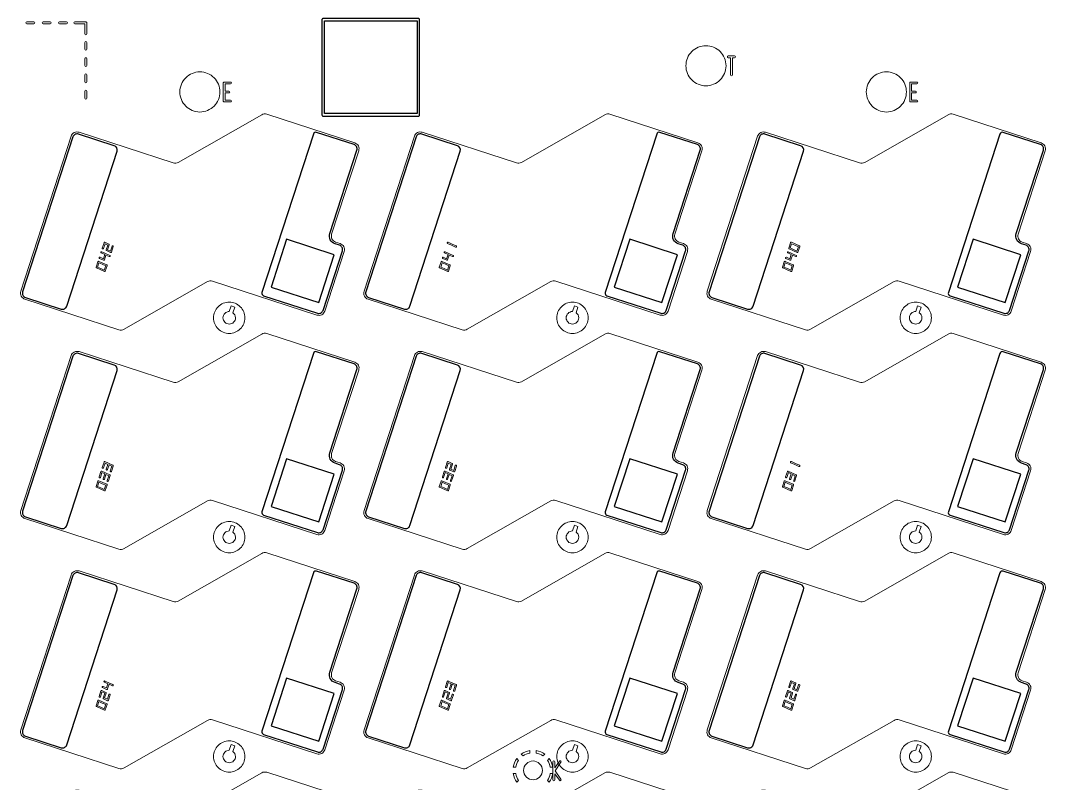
# Model space of a CAD drawing. Extents: x 2864 to 3941, y 2420 to 3182.
# Drawn here: x 3597.3 to 3679.1, y 2706.9 to 2767.8 of the extents above; entities that cross this region are included whole.
import ezdxf

# ---------------------------------------------------------------- set-up
doc = ezdxf.new("R2010")
doc.units = 0
doc.layers.get('0').update_dxf_attribs({"lineweight": 0})
for name, color, linetype in [('barcode', 1, 'Continuous'), ('susa-b', 2, 'Continuous'), ('susb-b', 3, 'Continuous'), ('二维码', 11, 'Continuous')]:
    doc.layers.add(name, color=color, linetype=linetype)

msp = doc.modelspace()

# ---------------------------------------------------------------- linework, layer by layer
for p, q in [((3637.952, 2709.321), (3637.952, 2709.524)), ((3637.051, 2708.741), (3636.907, 2708.884)), ((3636.907, 2707.003), (3637.051, 2707.146))]:
    msp.add_line(p, q)
at = {"linetype": 'Continuous'}
for points in [[(3598.353, 2767.502, 1), (3598.353, 2767.653), (3597.803, 2767.653, 1), (3597.803, 2767.502)], [(3599.653, 2767.502, 1), (3599.653, 2767.653), (3599.103, 2767.653, 1), (3599.103, 2767.502)], [(3600.953, 2767.502, 1), (3600.953, 2767.653), (3600.403, 2767.653, 1), (3600.403, 2767.502)], [(3602.578, 2766.703), (3602.578, 2767.577, 0.414239), (3602.503, 2767.653), (3601.628, 2767.653, 1), (3601.628, 2767.502), (3602.427, 2767.502), (3602.427, 2766.703, 1)], [(3629.154, 2760.238), (3629.154, 2767.838, 0.414228), (3629.054, 2767.938), (3621.454, 2767.938, 0.414228), (3621.354, 2767.838), (3621.354, 2760.238, 0.414228), (3621.454, 2760.138), (3629.054, 2760.138, 0.414228)], [(3602.578, 2765.478), (3602.578, 2766.028, 1), (3602.427, 2766.028), (3602.427, 2765.478, 1)], [(3653.61, 2764.161, 0.414214), (3652.01, 2765.761, 0.414214), (3650.41, 2764.161, 0.414214), (3652.01, 2762.561, 0.414214)], [(3654.288, 2764.801, 1), (3654.288, 2764.951), (3654.04, 2764.951), (3653.792, 2764.951, 1), (3653.792, 2764.801), (3653.965, 2764.801), (3653.965, 2763.436, 1), (3654.115, 2763.436), (3654.115, 2764.801)], [(3602.578, 2764.178), (3602.578, 2764.728, 1), (3602.427, 2764.728), (3602.427, 2764.178, 1)], [(3602.578, 2762.878), (3602.578, 2763.428, 1), (3602.427, 2763.428), (3602.427, 2762.878, 1)], [(3613.21, 2762.07, 0.414215), (3611.61, 2763.67, 0.414215), (3610.01, 2762.07, 0.414215), (3611.61, 2760.47, 0.414215)], [(3668.01, 2762.07, 0.414215), (3666.41, 2763.67, 0.414215), (3664.81, 2762.07, 0.414215), (3666.41, 2760.47, 0.414215)], [(3602.578, 2761.578), (3602.578, 2762.128, 1), (3602.427, 2762.128), (3602.427, 2761.578, 1)], [(3624.29, 2757.38, 0.41422), (3623.968, 2758.01), (3616.948, 2760.292, 0.211093), (3616.546, 2760.25), (3609.879, 2756.451, -0.211093), (3609.477, 2756.41), (3601.961, 2758.852, 0.41422), (3601.331, 2758.531), (3597.314, 2746.168, 0.414215), (3597.635, 2745.538), (3605.151, 2743.095, 0.211093), (3605.553, 2743.137), (3612.22, 2746.936, -0.211091), (3612.622, 2746.977), (3620.951, 2744.27, 0.414218), (3621.581, 2744.591), (3623.126, 2749.347, 0.414217), (3622.805, 2749.977), (3622.447, 2750.093, -0.414216), (3622.126, 2750.723)], [(3651.69, 2757.38, 0.41422), (3651.368, 2758.01), (3644.348, 2760.292, 0.211093), (3643.946, 2760.25), (3637.279, 2756.451, -0.211093), (3636.877, 2756.41), (3629.361, 2758.852, 0.41422), (3628.731, 2758.531), (3624.714, 2746.168, 0.414215), (3625.035, 2745.538), (3632.551, 2743.095, 0.211093), (3632.953, 2743.137), (3639.62, 2746.936, -0.211091), (3640.022, 2746.977), (3648.351, 2744.27, 0.414218), (3648.981, 2744.591), (3650.526, 2749.347, 0.414217), (3650.205, 2749.977), (3649.847, 2750.093, -0.414216), (3649.526, 2750.723)], [(3679.09, 2757.38, 0.41422), (3678.768, 2758.01), (3671.748, 2760.292, 0.211093), (3671.346, 2760.25), (3664.679, 2756.451, -0.211093), (3664.277, 2756.41), (3656.761, 2758.852, 0.41422), (3656.131, 2758.531), (3652.114, 2746.168, 0.414215), (3652.435, 2745.538), (3659.951, 2743.095, 0.211093), (3660.353, 2743.137), (3667.02, 2746.936, -0.211091), (3667.422, 2746.977), (3675.751, 2744.27, 0.414218), (3676.381, 2744.591), (3677.926, 2749.347, 0.414217), (3677.605, 2749.977), (3677.247, 2750.093, -0.414216), (3676.926, 2750.723)], [(3604.419, 2749.027), (3603.777, 2749.313, 1), (3603.737, 2749.222), (3604.017, 2749.097), (3603.907, 2748.761), (3603.637, 2748.881, 1), (3603.596, 2748.79), (3603.917, 2748.647, 0.447551), (3603.985, 2748.677), (3604.108, 2749.056), (3604.379, 2748.935, 1)], [(3604.694, 2749.727, 1), (3604.599, 2749.757), (3604.475, 2749.378), (3604.246, 2749.481), (3604.373, 2749.87, 0.385532), (3604.346, 2749.931), (3604.025, 2750.074, 0.447551), (3603.957, 2750.044), (3603.816, 2749.612, 1), (3603.911, 2749.581), (3604.035, 2749.96), (3604.264, 2749.858), (3604.137, 2749.469, 0.385532), (3604.165, 2749.408), (3604.485, 2749.264, 0.447551), (3604.554, 2749.295)], [(3631.819, 2749.027), (3631.177, 2749.313, 1), (3631.137, 2749.222), (3631.417, 2749.097), (3631.307, 2748.761), (3631.037, 2748.881, 1), (3630.996, 2748.79), (3631.317, 2748.647, 0.447551), (3631.385, 2748.677), (3631.508, 2749.056), (3631.779, 2748.935, 1)], [(3632.067, 2749.788), (3631.746, 2749.931), (3631.425, 2750.074, 1), (3631.384, 2749.983), (3631.705, 2749.84), (3632.026, 2749.696, 1)], [(3659.219, 2749.027), (3658.577, 2749.313, 1), (3658.537, 2749.222), (3658.817, 2749.097), (3658.707, 2748.761), (3658.437, 2748.881, 1), (3658.396, 2748.79), (3658.717, 2748.647, 0.447551), (3658.785, 2748.677), (3658.908, 2749.056), (3659.179, 2748.935, 1)], [(3659.494, 2749.726, 0.385532), (3659.467, 2749.788), (3658.825, 2750.074, 0.447551), (3658.757, 2750.044), (3658.616, 2749.612, 0.385532), (3658.644, 2749.551), (3659.285, 2749.264, 0.447551), (3659.354, 2749.295)], [(3604.199, 2748.205, 0.385532), (3604.172, 2748.266), (3603.53, 2748.553, 0.447551), (3603.462, 2748.522), (3603.322, 2748.091, 0.385532), (3603.349, 2748.029), (3603.991, 2747.743, 0.447551), (3604.059, 2747.773)], [(3631.599, 2748.205, 0.385532), (3631.572, 2748.266), (3630.93, 2748.553, 0.447551), (3630.862, 2748.522), (3630.722, 2748.091, 0.385532), (3630.749, 2748.029), (3631.391, 2747.743, 0.447551), (3631.459, 2747.773)], [(3658.999, 2748.205, 0.385532), (3658.972, 2748.266), (3658.33, 2748.553, 0.447551), (3658.262, 2748.522), (3658.122, 2748.091, 0.385532), (3658.149, 2748.029), (3658.791, 2747.743, 0.447551), (3658.859, 2747.773)], [(3615.202, 2744.051, 0.414215), (3613.952, 2745.301, 0.414215), (3612.702, 2744.051, 0.414215), (3613.952, 2742.801, 0.414215)], [(3642.602, 2744.051, 0.414215), (3641.352, 2745.301, 0.414215), (3640.102, 2744.051, 0.414215), (3641.352, 2742.801, 0.414215)], [(3670.002, 2744.051, 0.414215), (3668.752, 2745.301, 0.414215), (3667.502, 2744.051, 0.414215), (3668.752, 2742.801, 0.414215)], [(3614.452, 2744.051, -0.414217), (3613.952, 2743.551, -0.414217), (3613.452, 2744.051, -0.414217), (3613.952, 2744.551, -0.002897), (3613.957, 2744.551), (3614.103, 2745.002), (3614.388, 2744.909), (3614.242, 2744.458, -0.242589)], [(3641.852, 2744.051, -0.414217), (3641.352, 2743.551, -0.414217), (3640.852, 2744.051, -0.414217), (3641.352, 2744.551, -0.002897), (3641.357, 2744.551), (3641.503, 2745.002), (3641.788, 2744.909), (3641.642, 2744.458, -0.242589)], [(3669.252, 2744.051, -0.414217), (3668.752, 2743.551, -0.414217), (3668.252, 2744.051, -0.414217), (3668.752, 2744.551, -0.002897), (3668.757, 2744.551), (3668.903, 2745.002), (3669.188, 2744.909), (3669.042, 2744.458, -0.242589)], [(3624.29, 2739.88, 0.41422), (3623.968, 2740.51), (3616.948, 2742.792, 0.211093), (3616.546, 2742.75), (3609.879, 2738.951, -0.211093), (3609.477, 2738.91), (3601.961, 2741.352, 0.41422), (3601.331, 2741.031), (3597.314, 2728.668, 0.414215), (3597.635, 2728.038), (3605.151, 2725.595, 0.211093), (3605.553, 2725.637), (3612.22, 2729.436, -0.211091), (3612.622, 2729.477), (3620.951, 2726.77, 0.414218), (3621.581, 2727.091), (3623.126, 2731.847, 0.414217), (3622.805, 2732.477), (3622.447, 2732.593, -0.414216), (3622.126, 2733.223)], [(3651.69, 2739.88, 0.41422), (3651.368, 2740.51), (3644.348, 2742.792, 0.211093), (3643.946, 2742.75), (3637.279, 2738.951, -0.211093), (3636.877, 2738.91), (3629.361, 2741.352, 0.41422), (3628.731, 2741.031), (3624.714, 2728.668, 0.414215), (3625.035, 2728.038), (3632.551, 2725.595, 0.211093), (3632.953, 2725.637), (3639.62, 2729.436, -0.211091), (3640.022, 2729.477), (3648.351, 2726.77, 0.414218), (3648.981, 2727.091), (3650.526, 2731.847, 0.414217), (3650.205, 2732.477), (3649.847, 2732.593, -0.414216), (3649.526, 2733.223)], [(3679.09, 2739.88, 0.41422), (3678.768, 2740.51), (3671.748, 2742.792, 0.211093), (3671.346, 2742.75), (3664.679, 2738.951, -0.211093), (3664.277, 2738.91), (3656.761, 2741.352, 0.41422), (3656.131, 2741.031), (3652.114, 2728.668, 0.414215), (3652.435, 2728.038), (3659.951, 2725.595, 0.211093), (3660.353, 2725.637), (3667.02, 2729.436, -0.211091), (3667.422, 2729.477), (3675.751, 2726.77, 0.414218), (3676.381, 2727.091), (3677.926, 2731.847, 0.414217), (3677.605, 2732.477), (3677.247, 2732.593, -0.414216), (3676.926, 2733.223)], [(3604.694, 2732.226, 0.385532), (3604.667, 2732.288), (3604.025, 2732.574, 0.447551), (3603.957, 2732.544), (3603.816, 2732.112, 1), (3603.911, 2732.081), (3604.035, 2732.46), (3604.264, 2732.358), (3604.137, 2731.969, 1), (3604.232, 2731.938), (3604.356, 2732.317), (3604.585, 2732.215), (3604.458, 2731.825, 1), (3604.553, 2731.794)], [(3632.094, 2732.227, 1), (3631.999, 2732.257), (3631.875, 2731.878), (3631.646, 2731.981), (3631.773, 2732.37, 0.385532), (3631.746, 2732.431), (3631.425, 2732.574, 0.447551), (3631.357, 2732.544), (3631.216, 2732.112, 1), (3631.311, 2732.081), (3631.435, 2732.46), (3631.664, 2732.358), (3631.537, 2731.969, 0.385532), (3631.565, 2731.908), (3631.885, 2731.764, 0.447551), (3631.954, 2731.795)], [(3659.467, 2732.288), (3659.146, 2732.431), (3658.825, 2732.574, 1), (3658.784, 2732.483), (3659.105, 2732.34), (3659.426, 2732.196, 1)], [(3604.446, 2731.465, 0.385532), (3604.419, 2731.527), (3603.777, 2731.813, 0.447551), (3603.709, 2731.783), (3603.569, 2731.351, 1), (3603.664, 2731.32), (3603.787, 2731.699), (3604.017, 2731.597), (3603.89, 2731.208, 1), (3603.985, 2731.177), (3604.108, 2731.556), (3604.338, 2731.454), (3604.211, 2731.065, 1), (3604.306, 2731.034)], [(3631.846, 2731.465, 0.385532), (3631.819, 2731.527), (3631.177, 2731.813, 0.447551), (3631.109, 2731.783), (3630.969, 2731.351, 1), (3631.064, 2731.32), (3631.187, 2731.699), (3631.417, 2731.597), (3631.29, 2731.208, 1), (3631.385, 2731.177), (3631.508, 2731.556), (3631.738, 2731.454), (3631.611, 2731.065, 1), (3631.706, 2731.034)], [(3659.246, 2731.465, 0.385532), (3659.219, 2731.527), (3658.577, 2731.813, 0.447551), (3658.509, 2731.783), (3658.369, 2731.351, 1), (3658.464, 2731.32), (3658.587, 2731.699), (3658.817, 2731.597), (3658.69, 2731.208, 1), (3658.785, 2731.177), (3658.908, 2731.556), (3659.138, 2731.454), (3659.011, 2731.065, 1), (3659.106, 2731.034)], [(3604.199, 2730.705, 0.385532), (3604.172, 2730.766), (3603.53, 2731.053, 0.447551), (3603.462, 2731.022), (3603.322, 2730.591, 0.385532), (3603.349, 2730.529), (3603.991, 2730.243, 0.447551), (3604.059, 2730.273)], [(3631.599, 2730.705, 0.385532), (3631.572, 2730.766), (3630.93, 2731.053, 0.447551), (3630.862, 2731.022), (3630.722, 2730.591, 0.385532), (3630.749, 2730.529), (3631.391, 2730.243, 0.447551), (3631.459, 2730.273)], [(3658.999, 2730.705, 0.385532), (3658.972, 2730.766), (3658.33, 2731.053, 0.447551), (3658.262, 2731.022), (3658.122, 2730.591, 0.385532), (3658.149, 2730.529), (3658.791, 2730.243, 0.447551), (3658.859, 2730.273)], [(3615.202, 2726.551, 0.414215), (3613.952, 2727.801, 0.414215), (3612.702, 2726.551, 0.414215), (3613.952, 2725.301, 0.414215)], [(3614.452, 2726.551, -0.414217), (3613.952, 2726.051, -0.414217), (3613.452, 2726.551, -0.414217), (3613.952, 2727.051, -0.002897), (3613.957, 2727.051), (3614.103, 2727.502), (3614.388, 2727.409), (3614.242, 2726.958, -0.242589)], [(3642.602, 2726.551, 0.414215), (3641.352, 2727.801, 0.414215), (3640.102, 2726.551, 0.414215), (3641.352, 2725.301, 0.414215)], [(3641.852, 2726.551, -0.414217), (3641.352, 2726.051, -0.414217), (3640.852, 2726.551, -0.414217), (3641.352, 2727.051, -0.002897), (3641.357, 2727.051), (3641.503, 2727.502), (3641.788, 2727.409), (3641.642, 2726.958, -0.242589)], [(3670.002, 2726.551, 0.414215), (3668.752, 2727.801, 0.414215), (3667.502, 2726.551, 0.414215), (3668.752, 2725.301, 0.414215)], [(3669.252, 2726.551, -0.414217), (3668.752, 2726.051, -0.414217), (3668.252, 2726.551, -0.414217), (3668.752, 2727.051, -0.002897), (3668.757, 2727.051), (3668.903, 2727.502), (3669.188, 2727.409), (3669.042, 2726.958, -0.242589)], [(3624.29, 2722.38, 0.41422), (3623.968, 2723.01), (3616.948, 2725.292, 0.211093), (3616.546, 2725.25), (3609.879, 2721.451, -0.211093), (3609.477, 2721.41), (3601.961, 2723.852, 0.41422), (3601.331, 2723.531), (3597.314, 2711.168, 0.414215), (3597.635, 2710.538), (3605.151, 2708.095, 0.211093), (3605.553, 2708.137), (3612.22, 2711.936, -0.211091), (3612.622, 2711.977), (3620.951, 2709.27, 0.414218), (3621.581, 2709.591), (3623.126, 2714.347, 0.414217), (3622.805, 2714.977), (3622.447, 2715.093, -0.414216), (3622.126, 2715.723)], [(3651.69, 2722.38, 0.41422), (3651.368, 2723.01), (3644.348, 2725.292, 0.211093), (3643.946, 2725.25), (3637.279, 2721.451, -0.211093), (3636.877, 2721.41), (3629.361, 2723.852, 0.41422), (3628.731, 2723.531), (3624.714, 2711.168, 0.414215), (3625.035, 2710.538), (3632.551, 2708.095, 0.211093), (3632.953, 2708.137), (3639.62, 2711.936, -0.211091), (3640.022, 2711.977), (3648.351, 2709.27, 0.414218), (3648.981, 2709.591), (3650.526, 2714.347, 0.414217), (3650.205, 2714.977), (3649.847, 2715.093, -0.414216), (3649.526, 2715.723)], [(3679.09, 2722.38, 0.41422), (3678.768, 2723.01), (3671.748, 2725.292, 0.211093), (3671.346, 2725.25), (3664.679, 2721.451, -0.211093), (3664.277, 2721.41), (3656.761, 2723.852, 0.41422), (3656.131, 2723.531), (3652.114, 2711.168, 0.414215), (3652.435, 2710.538), (3659.951, 2708.095, 0.211093), (3660.353, 2708.137), (3667.02, 2711.936, -0.211091), (3667.422, 2711.977), (3675.751, 2709.27, 0.414218), (3676.381, 2709.591), (3677.926, 2714.347, 0.414217), (3677.605, 2714.977), (3677.247, 2715.093, -0.414216), (3676.926, 2715.723)], [(3604.667, 2714.788), (3604.025, 2715.074, 1), (3603.984, 2714.983), (3604.264, 2714.858), (3604.155, 2714.522), (3603.884, 2714.642, 1), (3603.844, 2714.551), (3604.165, 2714.408, 0.447551), (3604.233, 2714.438), (3604.356, 2714.817), (3604.626, 2714.696, 1)], [(3632.094, 2714.726, 0.385532), (3632.067, 2714.788), (3631.425, 2715.074, 0.447551), (3631.357, 2715.044), (3631.216, 2714.612, 1), (3631.311, 2714.581), (3631.435, 2714.96), (3631.664, 2714.858), (3631.537, 2714.469, 1), (3631.632, 2714.438), (3631.756, 2714.817), (3631.985, 2714.715), (3631.858, 2714.325, 1), (3631.953, 2714.294)], [(3659.494, 2714.727, 1), (3659.399, 2714.757), (3659.275, 2714.378), (3659.046, 2714.481), (3659.173, 2714.87, 0.385532), (3659.146, 2714.931), (3658.825, 2715.074, 0.447551), (3658.757, 2715.044), (3658.616, 2714.612, 1), (3658.711, 2714.581), (3658.835, 2714.96), (3659.064, 2714.858), (3658.937, 2714.469, 0.385532), (3658.965, 2714.408), (3659.285, 2714.264, 0.447551), (3659.354, 2714.295)], [(3604.447, 2713.966, 1), (3604.351, 2713.997), (3604.228, 2713.617), (3603.999, 2713.72), (3604.126, 2714.109, 0.385532), (3604.098, 2714.17), (3603.777, 2714.313, 0.447551), (3603.709, 2714.283), (3603.569, 2713.851, 1), (3603.664, 2713.82), (3603.787, 2714.199), (3604.017, 2714.097), (3603.89, 2713.708, 0.385532), (3603.917, 2713.647), (3604.238, 2713.503, 0.447551), (3604.306, 2713.534)], [(3631.847, 2713.966, 1), (3631.751, 2713.997), (3631.628, 2713.617), (3631.399, 2713.72), (3631.526, 2714.109, 0.385532), (3631.498, 2714.17), (3631.177, 2714.313, 0.447551), (3631.109, 2714.283), (3630.969, 2713.851, 1), (3631.064, 2713.82), (3631.187, 2714.199), (3631.417, 2714.097), (3631.29, 2713.708, 0.385532), (3631.317, 2713.647), (3631.638, 2713.503, 0.447551), (3631.706, 2713.534)], [(3659.247, 2713.966, 1), (3659.151, 2713.997), (3659.028, 2713.617), (3658.799, 2713.72), (3658.926, 2714.109, 0.385532), (3658.898, 2714.17), (3658.577, 2714.313, 0.447551), (3658.509, 2714.283), (3658.369, 2713.851, 1), (3658.464, 2713.82), (3658.587, 2714.199), (3658.817, 2714.097), (3658.69, 2713.708, 0.385532), (3658.717, 2713.647), (3659.038, 2713.503, 0.447551), (3659.106, 2713.534)], [(3604.199, 2713.205, 0.385532), (3604.172, 2713.266), (3603.53, 2713.553, 0.447551), (3603.462, 2713.522), (3603.322, 2713.091, 0.385532), (3603.349, 2713.029), (3603.991, 2712.743, 0.447551), (3604.059, 2712.773)], [(3631.599, 2713.205, 0.385532), (3631.572, 2713.266), (3630.93, 2713.553, 0.447551), (3630.862, 2713.522), (3630.722, 2713.091, 0.385532), (3630.749, 2713.029), (3631.391, 2712.743, 0.447551), (3631.459, 2712.773)], [(3658.999, 2713.205, 0.385532), (3658.972, 2713.266), (3658.33, 2713.553, 0.447551), (3658.262, 2713.522), (3658.122, 2713.091, 0.385532), (3658.149, 2713.029), (3658.791, 2712.743, 0.447551), (3658.859, 2712.773)], [(3615.202, 2709.051, 0.414215), (3613.952, 2710.301, 0.414215), (3612.702, 2709.051, 0.414215), (3613.952, 2707.801, 0.414215)], [(3642.602, 2709.051, 0.414215), (3641.352, 2710.301, 0.414215), (3640.102, 2709.051, 0.414215), (3641.352, 2707.801, 0.414215)], [(3670.002, 2709.051, 0.414215), (3668.752, 2710.301, 0.414215), (3667.502, 2709.051, 0.414215), (3668.752, 2707.801, 0.414215)], [(3614.452, 2709.051, -0.414217), (3613.952, 2708.551, -0.414217), (3613.452, 2709.051, -0.414217), (3613.952, 2709.551, -0.002897), (3613.957, 2709.551), (3614.103, 2710.002), (3614.388, 2709.909), (3614.242, 2709.458, -0.242589)], [(3641.852, 2709.051, -0.414217), (3641.352, 2708.551, -0.414217), (3640.852, 2709.051, -0.414217), (3641.352, 2709.551, -0.002897), (3641.357, 2709.551), (3641.503, 2710.002), (3641.788, 2709.909), (3641.642, 2709.458, -0.242589)], [(3669.252, 2709.051, -0.414217), (3668.752, 2708.551, -0.414217), (3668.252, 2709.051, -0.414217), (3668.752, 2709.551, -0.002897), (3668.757, 2709.551), (3668.903, 2710.002), (3669.188, 2709.909), (3669.042, 2709.458, -0.242589)], [(3638.952, 2707.943, 0.414216), (3638.202, 2708.693, 0.414216), (3637.452, 2707.943, 0.414216), (3638.202, 2707.193, 0.414216)], [(3624.29, 2704.88, 0.41422), (3623.968, 2705.51), (3616.948, 2707.792, 0.211093), (3616.546, 2707.75), (3609.879, 2703.951, -0.211093), (3609.477, 2703.91), (3601.961, 2706.352, 0.41422), (3601.331, 2706.031), (3597.314, 2693.668, 0.414215), (3597.635, 2693.038), (3605.151, 2690.595, 0.211093), (3605.553, 2690.637), (3612.22, 2694.436, -0.211091), (3612.622, 2694.477), (3620.951, 2691.77, 0.414218), (3621.581, 2692.091), (3623.126, 2696.847, 0.414217), (3622.805, 2697.477), (3622.447, 2697.593, -0.414216), (3622.126, 2698.223)], [(3651.69, 2704.88, 0.41422), (3651.368, 2705.51), (3644.348, 2707.792, 0.211093), (3643.946, 2707.75), (3637.279, 2703.951, -0.211093), (3636.877, 2703.91), (3629.361, 2706.352, 0.41422), (3628.731, 2706.031), (3624.714, 2693.668, 0.414215), (3625.035, 2693.038), (3632.551, 2690.595, 0.211093), (3632.953, 2690.637), (3639.62, 2694.436, -0.211091), (3640.022, 2694.477), (3648.351, 2691.77, 0.414218), (3648.981, 2692.091), (3650.526, 2696.847, 0.414217), (3650.205, 2697.477), (3649.847, 2697.593, -0.414216), (3649.526, 2698.223)], [(3679.09, 2704.88, 0.41422), (3678.768, 2705.51), (3671.748, 2707.792, 0.211093), (3671.346, 2707.75), (3664.679, 2703.951, -0.211093), (3664.277, 2703.91), (3656.761, 2706.352, 0.41422), (3656.131, 2706.031), (3652.114, 2693.668, 0.414215), (3652.435, 2693.038), (3659.951, 2690.595, 0.211093), (3660.353, 2690.637), (3667.02, 2694.436, -0.211091), (3667.422, 2694.477), (3675.751, 2691.77, 0.414218), (3676.381, 2692.091), (3677.926, 2696.847, 0.414217), (3677.605, 2697.477), (3677.247, 2697.593, -0.414216), (3676.926, 2698.223)]]:
    msp.add_lwpolyline(points, format="xyb", close=True, dxfattribs=at)
for points in [[(3628.954, 2760.338), (3621.554, 2760.338), (3621.554, 2767.738), (3628.954, 2767.738)], [(3659.385, 2749.715), (3659.275, 2749.378), (3659.005, 2749.499), (3658.725, 2749.624), (3658.835, 2749.96), (3659.105, 2749.84)], [(3604.09, 2748.193), (3603.981, 2747.857), (3603.711, 2747.977), (3603.431, 2748.102), (3603.54, 2748.439), (3603.81, 2748.318)], [(3631.49, 2748.193), (3631.381, 2747.857), (3631.111, 2747.977), (3630.831, 2748.102), (3630.94, 2748.439), (3631.21, 2748.318)], [(3658.89, 2748.193), (3658.781, 2747.857), (3658.511, 2747.977), (3658.231, 2748.102), (3658.34, 2748.439), (3658.61, 2748.318)], [(3604.09, 2730.693), (3603.981, 2730.357), (3603.711, 2730.477), (3603.431, 2730.602), (3603.54, 2730.939), (3603.81, 2730.818)], [(3631.49, 2730.693), (3631.381, 2730.357), (3631.111, 2730.477), (3630.831, 2730.602), (3630.94, 2730.939), (3631.21, 2730.818)], [(3658.89, 2730.693), (3658.781, 2730.357), (3658.511, 2730.477), (3658.231, 2730.602), (3658.34, 2730.939), (3658.61, 2730.818)], [(3604.09, 2713.193), (3603.981, 2712.857), (3603.711, 2712.977), (3603.431, 2713.102), (3603.54, 2713.439), (3603.81, 2713.318)], [(3631.49, 2713.193), (3631.381, 2712.857), (3631.111, 2712.977), (3630.831, 2713.102), (3630.94, 2713.439), (3631.21, 2713.318)], [(3658.89, 2713.193), (3658.781, 2712.857), (3658.511, 2712.977), (3658.231, 2713.102), (3658.34, 2713.439), (3658.61, 2713.318)]]:
    msp.add_lwpolyline(points, close=True, dxfattribs=at)
for points in [[(3614.049, 2761.27, 1), (3614.049, 2761.42), (3613.627, 2761.42), (3613.627, 2761.99), (3613.925, 2761.99, 1), (3613.925, 2762.14), (3613.627, 2762.14), (3613.627, 2762.71), (3614.049, 2762.71, 1), (3614.049, 2762.86), (3613.552, 2762.86, 0.414241), (3613.477, 2762.785), (3613.477, 2762.065)], [(3668.849, 2761.27, 1), (3668.849, 2761.42), (3668.427, 2761.42), (3668.427, 2761.99), (3668.725, 2761.99, 1), (3668.725, 2762.14), (3668.427, 2762.14), (3668.427, 2762.71), (3668.849, 2762.71, 1), (3668.849, 2762.86), (3668.352, 2762.86, 0.414241), (3668.277, 2762.785), (3668.277, 2762.065)], [(3613.477, 2762.065), (3613.477, 2761.345, 0.414241), (3613.552, 2761.27), (3614.049, 2761.27)], [(3668.277, 2762.065), (3668.277, 2761.345, 0.414241), (3668.352, 2761.27), (3668.849, 2761.27)], [(3637.261, 2709.238), (3637.404, 2709.094, -0.106991), (3637.952, 2709.321)], [(3638.452, 2709.524), (3638.452, 2709.321, -0.106992), (3638.999, 2709.094), (3639.142, 2709.238)], [(3636.621, 2708.193), (3636.824, 2708.193, -0.106992), (3637.051, 2708.741)], [(3639.496, 2708.884), (3639.352, 2708.741, -0.106991), (3639.579, 2708.193), (3639.782, 2708.193)], [(3639.945, 2708.156), (3639.945, 2708.636, 1), (3639.795, 2708.636), (3639.795, 2707.195, 1), (3639.945, 2707.195), (3639.945, 2707.674)], [(3640.428, 2707.238), (3639.961, 2707.915), (3640.428, 2708.593, 1), (3640.305, 2708.678), (3639.945, 2708.156)], [(3637.051, 2707.146, -0.106993), (3636.824, 2707.693), (3636.621, 2707.693)], [(3639.782, 2707.693), (3639.579, 2707.693, -0.106992), (3639.352, 2707.146), (3639.496, 2707.003)], [(3639.945, 2707.674), (3640.305, 2707.153, 1), (3640.428, 2707.238)]]:
    msp.add_lwpolyline(points, format="xyb", dxfattribs=at)
for start, end in [(98.98922, 126.0106), (53.9894, 81.01078), (143.9894, 171.01078), (8.98922, 36.0106), (188.98939, 216.01078), (323.9894, 351.01078)]:
    msp.add_arc((3638.202, 2707.943), 1.6, start, end)
at = {"layer": 'barcode', "linetype": 'Continuous'}
for points in [[(3618.529, 2750.312), (3617.293, 2746.507), (3621.097, 2745.271), (3622.333, 2749.076)], [(3645.929, 2750.312), (3644.693, 2746.507), (3648.497, 2745.271), (3649.733, 2749.076)], [(3673.329, 2750.312), (3672.093, 2746.507), (3675.897, 2745.271), (3677.133, 2749.076)], [(3618.529, 2732.812), (3617.293, 2729.007), (3621.097, 2727.771), (3622.333, 2731.576)], [(3645.929, 2732.812), (3644.693, 2729.007), (3648.497, 2727.771), (3649.733, 2731.576)], [(3673.329, 2732.812), (3672.093, 2729.007), (3675.897, 2727.771), (3677.133, 2731.576)], [(3618.529, 2715.312), (3617.293, 2711.507), (3621.097, 2710.271), (3622.333, 2714.076)], [(3645.929, 2715.312), (3644.693, 2711.507), (3648.497, 2710.271), (3649.733, 2714.076)], [(3673.329, 2715.312), (3672.093, 2711.507), (3675.897, 2710.271), (3677.133, 2714.076)]]:
    msp.add_lwpolyline(points, close=True, dxfattribs=at)
at = {"layer": 'susa-b'}
for p, q in [((3600.976, 2744.978), (3604.993, 2757.341)), ((3628.376, 2744.978), (3632.393, 2757.341)), ((3655.776, 2744.978), (3659.793, 2757.341)), ((3600.976, 2727.478), (3604.993, 2739.841)), ((3628.376, 2727.478), (3632.393, 2739.841)), ((3655.776, 2727.478), (3659.793, 2739.841)), ((3600.976, 2709.978), (3604.993, 2722.341)), ((3628.376, 2709.978), (3632.393, 2722.341)), ((3655.776, 2709.978), (3659.793, 2722.341))]:
    msp.add_line(p, q, dxfattribs=at)
at = {"layer": 'susa-b', "linetype": 'Continuous'}
for points in [[(3604.769, 2757.782), (3601.915, 2758.71, 0.414216), (3601.474, 2758.485), (3597.456, 2746.121, 0.414218), (3597.681, 2745.68), (3600.535, 2744.753)], [(3632.169, 2757.782), (3629.315, 2758.71, 0.414216), (3628.874, 2758.485), (3624.856, 2746.121, 0.414218), (3625.081, 2745.68), (3627.935, 2744.753)], [(3659.569, 2757.782), (3656.715, 2758.71, 0.414216), (3656.274, 2758.485), (3652.256, 2746.121, 0.414218), (3652.481, 2745.68), (3655.335, 2744.753)], [(3604.769, 2740.282), (3601.915, 2741.21, 0.414216), (3601.474, 2740.985), (3597.456, 2728.621, 0.414218), (3597.681, 2728.18), (3600.535, 2727.253)], [(3632.169, 2740.282), (3629.315, 2741.21, 0.414216), (3628.874, 2740.985), (3624.856, 2728.621, 0.414218), (3625.081, 2728.18), (3627.935, 2727.253)], [(3659.569, 2740.282), (3656.715, 2741.21, 0.414216), (3656.274, 2740.985), (3652.256, 2728.621, 0.414218), (3652.481, 2728.18), (3655.335, 2727.253)], [(3604.769, 2722.782), (3601.915, 2723.71, 0.414216), (3601.474, 2723.485), (3597.456, 2711.121, 0.414218), (3597.681, 2710.68), (3600.535, 2709.753)], [(3632.169, 2722.782), (3629.315, 2723.71, 0.414216), (3628.874, 2723.485), (3624.856, 2711.121, 0.414218), (3625.081, 2710.68), (3627.935, 2709.753)], [(3659.569, 2722.782), (3656.715, 2723.71, 0.414216), (3656.274, 2723.485), (3652.256, 2711.121, 0.414218), (3652.481, 2710.68), (3655.335, 2709.753)]]:
    msp.add_lwpolyline(points, format="xyb", dxfattribs=at)
at = {"layer": 'susa-b'}
for centre, start, end in [((3604.66, 2757.45), 341.99977, 71.99977), ((3632.06, 2757.45), 341.99977, 71.99977), ((3659.46, 2757.45), 341.99977, 71.99977), ((3600.643, 2745.086), 251.99971, 342.0001), ((3628.043, 2745.086), 251.99971, 342.0001), ((3655.443, 2745.086), 251.99971, 342.0001), ((3604.66, 2739.95), 341.99977, 71.99977), ((3632.06, 2739.95), 341.99977, 71.99977), ((3659.46, 2739.95), 341.99977, 71.99977), ((3600.643, 2727.586), 251.99971, 342.0001), ((3628.043, 2727.586), 251.99971, 342.0001), ((3655.443, 2727.586), 251.99971, 342.0001), ((3604.66, 2722.45), 341.99977, 71.99977), ((3632.06, 2722.45), 341.99977, 71.99977), ((3659.46, 2722.45), 341.99977, 71.99977), ((3600.643, 2710.086), 251.99971, 342.0001), ((3628.043, 2710.086), 251.99971, 342.0001), ((3655.443, 2710.086), 251.99971, 342.0001)]:
    msp.add_arc(centre, 0.35, start, end, dxfattribs=at)
at = {"layer": 'susb-b'}
for p, q in [((3623.922, 2757.868), (3620.927, 2758.841)), ((3651.322, 2757.868), (3648.327, 2758.841)), ((3678.722, 2757.868), (3675.727, 2758.841)), ((3623.922, 2740.368), (3620.927, 2741.341)), ((3651.322, 2740.368), (3648.327, 2741.341)), ((3678.722, 2740.368), (3675.727, 2741.341)), ((3623.922, 2722.868), (3620.927, 2723.841)), ((3651.322, 2722.868), (3648.327, 2723.841)), ((3678.722, 2722.868), (3675.727, 2723.841))]:
    msp.add_line(p, q, dxfattribs=at)
at = {"layer": 'susb-b', "linetype": 'Continuous'}
for points in [[(3620.675, 2758.713), (3616.565, 2746.064, 0.414221), (3616.693, 2745.812)], [(3648.075, 2758.713), (3643.965, 2746.064, 0.414221), (3644.093, 2745.812)], [(3675.475, 2758.713), (3671.365, 2746.064, 0.414221), (3671.493, 2745.812)], [(3616.693, 2745.812), (3620.997, 2744.413, 0.414222), (3621.438, 2744.638), (3622.984, 2749.393, 0.414218), (3622.759, 2749.834), (3622.401, 2749.95, -0.414217), (3621.984, 2750.769), (3624.147, 2757.427, 0.414216), (3623.922, 2757.868)], [(3644.093, 2745.812), (3648.397, 2744.413, 0.414222), (3648.838, 2744.638), (3650.384, 2749.393, 0.414218), (3650.159, 2749.834), (3649.801, 2749.95, -0.414217), (3649.384, 2750.769), (3651.547, 2757.427, 0.414216), (3651.322, 2757.868)], [(3671.493, 2745.812), (3675.797, 2744.413, 0.414222), (3676.238, 2744.638), (3677.784, 2749.393, 0.414218), (3677.559, 2749.834), (3677.201, 2749.95, -0.414217), (3676.784, 2750.769), (3678.947, 2757.427, 0.414216), (3678.722, 2757.868)], [(3620.675, 2741.213), (3616.565, 2728.564, 0.414221), (3616.693, 2728.312)], [(3648.075, 2741.213), (3643.965, 2728.564, 0.414221), (3644.093, 2728.312)], [(3675.475, 2741.213), (3671.365, 2728.564, 0.414221), (3671.493, 2728.312)], [(3616.693, 2728.312), (3620.997, 2726.913, 0.414222), (3621.438, 2727.138), (3622.984, 2731.893, 0.414218), (3622.759, 2732.334), (3622.401, 2732.45, -0.414217), (3621.984, 2733.269), (3624.147, 2739.927, 0.414216), (3623.922, 2740.368)], [(3644.093, 2728.312), (3648.397, 2726.913, 0.414222), (3648.838, 2727.138), (3650.384, 2731.893, 0.414218), (3650.159, 2732.334), (3649.801, 2732.45, -0.414217), (3649.384, 2733.269), (3651.547, 2739.927, 0.414216), (3651.322, 2740.368)], [(3671.493, 2728.312), (3675.797, 2726.913, 0.414222), (3676.238, 2727.138), (3677.784, 2731.893, 0.414218), (3677.559, 2732.334), (3677.201, 2732.45, -0.414217), (3676.784, 2733.269), (3678.947, 2739.927, 0.414216), (3678.722, 2740.368)], [(3620.675, 2723.713), (3616.565, 2711.064, 0.414221), (3616.693, 2710.812)], [(3648.075, 2723.713), (3643.965, 2711.064, 0.414221), (3644.093, 2710.812)], [(3675.475, 2723.713), (3671.365, 2711.064, 0.414221), (3671.493, 2710.812)], [(3616.693, 2710.812), (3620.997, 2709.413, 0.414222), (3621.438, 2709.638), (3622.984, 2714.393, 0.414218), (3622.759, 2714.834), (3622.401, 2714.95, -0.414217), (3621.984, 2715.769), (3624.147, 2722.427, 0.414216), (3623.922, 2722.868)], [(3644.093, 2710.812), (3648.397, 2709.413, 0.414222), (3648.838, 2709.638), (3650.384, 2714.393, 0.414218), (3650.159, 2714.834), (3649.801, 2714.95, -0.414217), (3649.384, 2715.769), (3651.547, 2722.427, 0.414216), (3651.322, 2722.868)], [(3671.493, 2710.812), (3675.797, 2709.413, 0.414222), (3676.238, 2709.638), (3677.784, 2714.393, 0.414218), (3677.559, 2714.834), (3677.201, 2714.95, -0.414217), (3676.784, 2715.769), (3678.947, 2722.427, 0.414216), (3678.722, 2722.868)]]:
    msp.add_lwpolyline(points, format="xyb", dxfattribs=at)
at = {"layer": 'susb-b'}
for centre in [(3620.865, 2758.651), (3648.265, 2758.651), (3675.665, 2758.651), (3620.865, 2741.151), (3648.265, 2741.151), (3675.665, 2741.151), (3620.865, 2723.651), (3648.265, 2723.651), (3675.665, 2723.651)]:
    msp.add_arc(centre, 0.2, 72.00035, 162.00035, dxfattribs=at)
at = {"layer": '二维码', "linetype": 'Continuous'}
msp.add_lwpolyline([(3629.154, 2760.238), (3629.154, 2767.838, 0.414228), (3629.054, 2767.938), (3621.454, 2767.938, 0.414228), (3621.354, 2767.838), (3621.354, 2760.238, 0.414228), (3621.454, 2760.138), (3629.054, 2760.138, 0.414228)], format="xyb", close=True, dxfattribs=at)
msp.add_lwpolyline([(3628.954, 2760.338), (3621.554, 2760.338), (3621.554, 2767.738), (3628.954, 2767.738)], close=True, dxfattribs=at)

doc.saveas('drawing.dxf')
